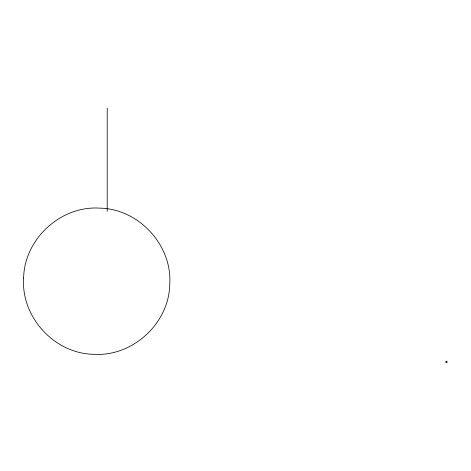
<?xml version="1.0" encoding="UTF-8"?>
<svg xmlns="http://www.w3.org/2000/svg" width="471" height="471" viewBox="0 0 471 471"><rect width="100%" height="100%" fill="white"/><g stroke="black" fill="none" stroke-linecap="round" stroke-linejoin="round"><path stroke-width="0.71" d="M107.2 108.136L107.2 211.408M23.615 278.055C20.924 317.06 54.436 353.597 93.523 354.292C132.528 356.977 169.065 323.471 169.76 284.378C172.445 245.373 138.939 208.836 99.852 208.141C60.847 205.456 24.309 238.962 23.615 278.055M445.766 361.987C448.08 364.648 447.061 359.008 445.766 361.987"/></g></svg>
